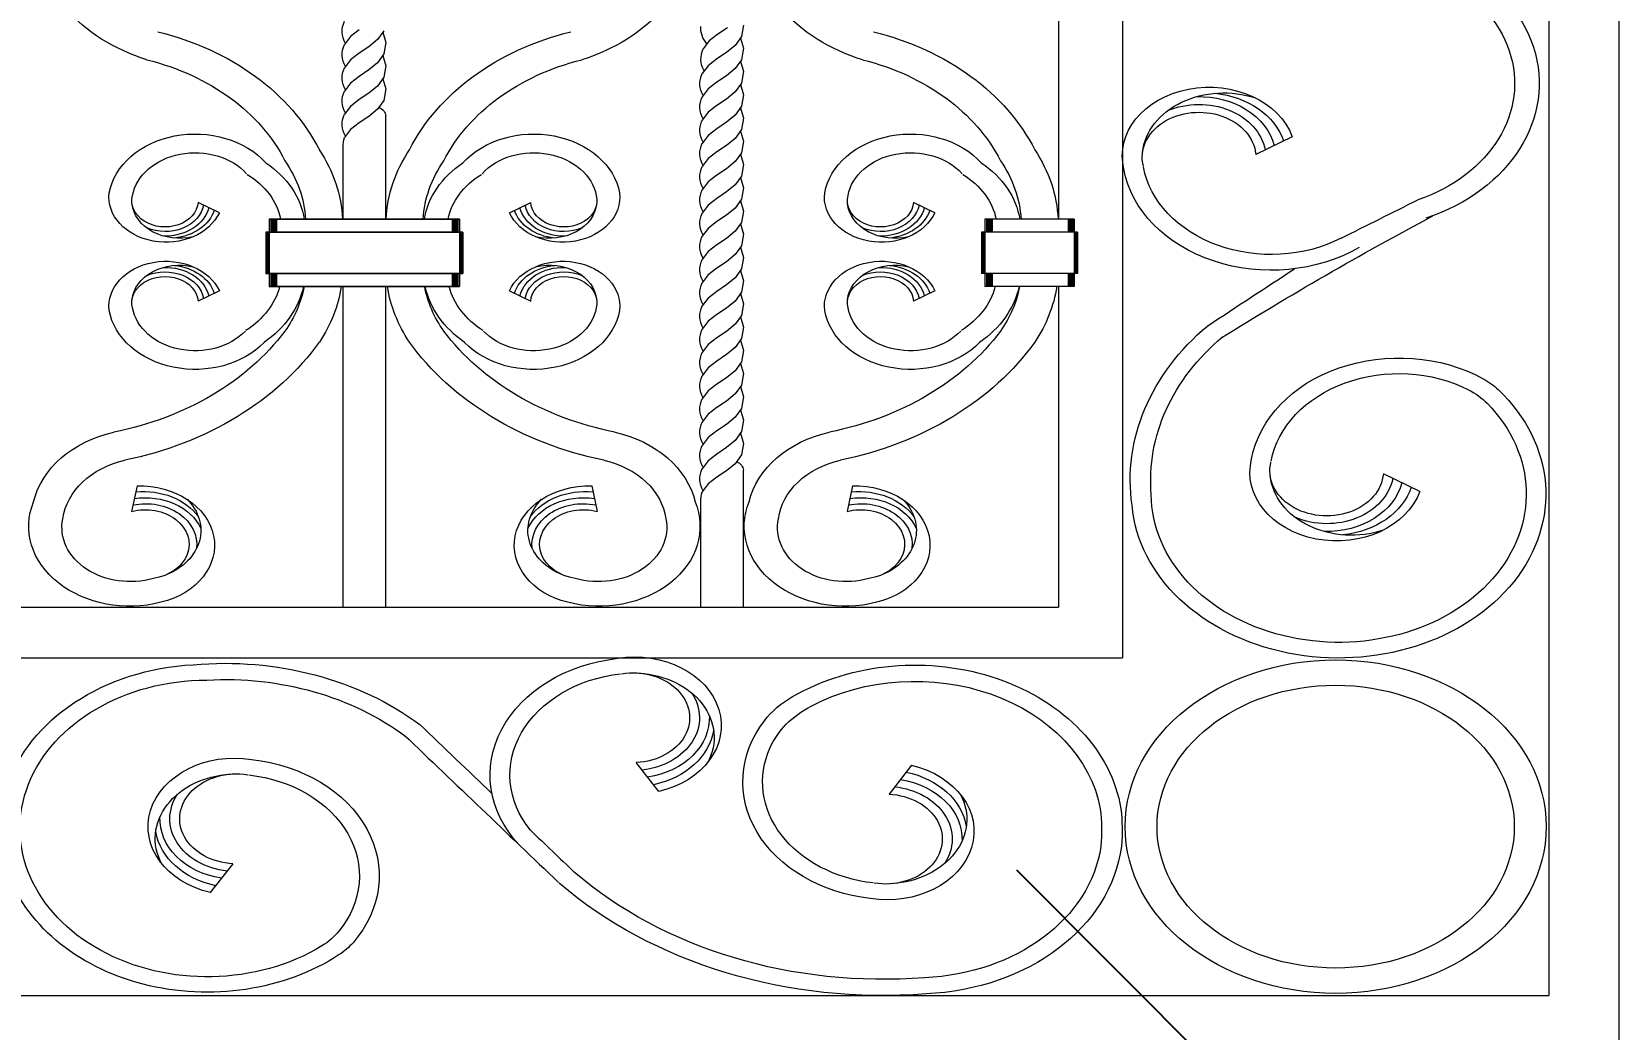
# Model space of a CAD drawing. Header units: inches. Extents: x 16.4 to 39.1, y 11.1 to 26.9.
# Drawn here: x 19.951 to 20.73, y 20.002 to 20.491 of the extents above; entities that cross this region are included whole.
import ezdxf

# ---------------------------------------------------------------- set-up
doc = ezdxf.new("R2010")
doc.units = ezdxf.units.IN
doc.header["$MEASUREMENT"] = 0
doc.styles.get("Standard").update_dxf_attribs({"font": 'arial.ttf'})
doc.dimstyles.get("Standard").update_dxf_attribs({"dimtxt": 0.1, "dimasz": 0.18, "dimexe": 0.18, "dimexo": 0.0625, "dimgap": 0.09, "dimtad": 0, "dimtoh": 1, "dimdec": 4, "dimzin": 0, "dimdsep": 46, "dimtxsty": 'Standard', "dimblk": 'OBLIQUE', "dimcen": 0.09, "dimadec": 0, "dimazin": 0, "dimtfac": 1, "dimtdec": 4, "dimtofl": 0, "dimtmove": 0, "dimatfit": 3, "dimldrblk": 'OBLIQUE', "dimfxl": 1, "dimtolj": 1, "dimtzin": 0, "dimarcsym": 0})

# ---------------------------------------------------------------- blocks, each defined once
blk = doc.blocks.new('_Oblique')
at = {"color": 0, "linetype": 'ByBlock', "lineweight": -2}
blk.add_line((-0.5, -0.5), (0.5, 0.5), dxfattribs=at)
blk = doc.blocks.new('*D2')
at = {"color": 0, "lineweight": -2, "transparency": 16777216}
for p, q in [((20.66772, 21.5986), (18.04662, 21.5986)), ((18.22662, 21.5986), (18.22662, 20.89517)), ((18.22662, 19.59468), (18.22662, 20.29812)), ((20.66772, 19.59468), (18.04662, 19.59468))]:
    blk.add_line(p, q, dxfattribs=at)
at = {"layer": 'Defpoints', "color": 0, "lineweight": 9, "transparency": 16777216}
for p in [(18.22662, 21.5986), (20.73022, 21.5986), (20.73022, 19.59468)]:
    blk.add_point(p, dxfattribs=at)
at = {"color": 0, "lineweight": -2, "transparency": 16777216, "xscale": 0.18, "yscale": 0.18, "zscale": 0.18}
for p, rotation in [((18.22662, 21.5986), 90), ((18.22662, 19.59468), 270)]:
    blk.add_blockref('_Oblique', p, dxfattribs=dict(at, rotation=rotation))
at = {"color": 0, "lineweight": 9, "transparency": 16777216, "insert": (18.22662, 20.59664), "char_height": 0.1, "attachment_point": 5, "rotation": 90}
blk.add_mtext('\\A1;2.0039', dxfattribs=at)
blk = doc.blocks.new('*D4')
at = {"color": 0, "lineweight": -2, "transparency": 16777216}
for p, q in [((20.63318, 19.98945), (20.34462, 19.98945)), ((20.52462, 19.98945), (20.52462, 19.62637)), ((20.63318, 19.62637), (20.34462, 19.62637)), ((20.52462, 19.62637), (20.52462, 19.44637)), ((20.52462, 19.44637), (20.34462, 19.44637))]:
    blk.add_line(p, q, dxfattribs=at)
at = {"layer": 'Defpoints', "color": 0, "lineweight": 9, "transparency": 16777216}
for p in [(20.69568, 19.98945), (20.52462, 19.62637), (20.69568, 19.62637)]:
    blk.add_point(p, dxfattribs=at)
at = {"color": 0, "lineweight": -2, "transparency": 16777216, "xscale": 0.18, "yscale": 0.18, "zscale": 0.18}
for p, rotation in [((20.52462, 19.98945), 90), ((20.52462, 19.62637), 270)]:
    blk.add_blockref('_Oblique', p, dxfattribs=dict(at, rotation=rotation))
at = {"color": 0, "lineweight": 9, "transparency": 16777216, "insert": (20.0567, 19.44637), "char_height": 0.1, "attachment_point": 5}
blk.add_mtext('\\A1;0.3631', dxfattribs=at)

msp = doc.modelspace()

# ---------------------------------------------------------------- linework, layer by layer
at = {"lineweight": 9}
for p, q in [((20.73022, 19.59468), (20.73022, 21.5986)), ((20.73022, 19.59468), (20.73022, 21.5986)), ((20.45517, 20.55596), (20.45517, 20.39874)), ((20.48654, 20.55596), (20.48654, 20.18359)), ((20.69568, 20.55596), (20.69568, 20.01809)), ((20.11201, 20.49153), (20.10775, 20.48824)), ((20.12417, 20.49111), (20.1211, 20.48679)), ((20.12365, 20.49039), (20.12509, 20.48535)), ((20.29277, 20.49255), (20.28803, 20.4894)), ((20.30059, 20.49389), (20.29967, 20.48826)), ((20.10775, 20.48824), (20.10484, 20.48434)), ((20.10484, 20.48434), (20.10484, 20.48432)), ((20.11675, 20.48329), (20.11201, 20.48013)), ((20.1211, 20.48679), (20.11675, 20.48329)), ((20.12509, 20.48535), (20.12417, 20.47972)), ((20.28377, 20.48611), (20.28086, 20.48221)), ((20.28086, 20.48221), (20.28086, 20.4822)), ((20.28803, 20.4894), (20.28377, 20.48611)), ((20.2966, 20.48394), (20.29226, 20.48044)), ((20.29967, 20.48826), (20.2966, 20.48394)), ((20.29916, 20.48754), (20.30059, 20.4825)), ((20.30059, 20.4825), (20.29967, 20.47687)), ((20.10775, 20.47684), (20.10484, 20.47295)), ((20.11201, 20.48013), (20.10775, 20.47684)), ((20.1211, 20.47539), (20.11675, 20.47189)), ((20.12417, 20.47972), (20.1211, 20.47539)), ((20.12365, 20.479), (20.12509, 20.47395)), ((20.28325, 20.47399), (20.28034, 20.47009)), ((20.28752, 20.47728), (20.28325, 20.47399)), ((20.29226, 20.48044), (20.28752, 20.47728)), ((20.29967, 20.47687), (20.2966, 20.47254)), ((20.29916, 20.47614), (20.30059, 20.4711)), ((20.10484, 20.47295), (20.10484, 20.47293)), ((20.11201, 20.46874), (20.10775, 20.46545)), ((20.11675, 20.47189), (20.11201, 20.46874)), ((20.12417, 20.46832), (20.1211, 20.464)), ((20.12365, 20.4676), (20.12509, 20.46256)), ((20.12509, 20.47395), (20.12417, 20.46832)), ((20.28034, 20.47009), (20.28034, 20.47008)), ((20.29226, 20.46904), (20.28752, 20.46589)), ((20.2966, 20.47254), (20.29226, 20.46904)), ((20.30059, 20.4711), (20.29967, 20.46547)), ((20.10775, 20.46545), (20.10484, 20.46155)), ((20.10484, 20.46155), (20.10484, 20.46153)), ((20.11675, 20.4605), (20.11201, 20.45734)), ((20.1211, 20.464), (20.11675, 20.4605)), ((20.12509, 20.46256), (20.12417, 20.45693)), ((20.28325, 20.4626), (20.28034, 20.4587)), ((20.28034, 20.4587), (20.28034, 20.45868)), ((20.28752, 20.46589), (20.28325, 20.4626)), ((20.2966, 20.46115), (20.29226, 20.45765)), ((20.29967, 20.46547), (20.2966, 20.46115)), ((20.29916, 20.46475), (20.30059, 20.45971)), ((20.30059, 20.45971), (20.29967, 20.45408)), ((20.10775, 20.45405), (20.10484, 20.45016)), ((20.11201, 20.45734), (20.10775, 20.45405)), ((20.1211, 20.4526), (20.11675, 20.4491)), ((20.12417, 20.45693), (20.1211, 20.4526)), ((20.28325, 20.4512), (20.28034, 20.4473)), ((20.28752, 20.45449), (20.28325, 20.4512)), ((20.29226, 20.45765), (20.28752, 20.45449)), ((20.29967, 20.45408), (20.2966, 20.44975)), ((20.29916, 20.45335), (20.30059, 20.44831)), ((20.10484, 20.45016), (20.10484, 20.45014)), ((20.11201, 20.44595), (20.10775, 20.44266)), ((20.11675, 20.4491), (20.11201, 20.44595)), ((20.12508, 20.39874), (20.12508, 20.44943)), ((20.28034, 20.4473), (20.28034, 20.44729)), ((20.28752, 20.4431), (20.28325, 20.43981)), ((20.29226, 20.44625), (20.28752, 20.4431)), ((20.2966, 20.44975), (20.29226, 20.44625)), ((20.30059, 20.44831), (20.29967, 20.44268)), ((20.10775, 20.44266), (20.10484, 20.43876)), ((20.10484, 20.43876), (20.10484, 20.43874)), ((20.28325, 20.43981), (20.28034, 20.43591)), ((20.28034, 20.43591), (20.28034, 20.43589)), ((20.2966, 20.43836), (20.29226, 20.43486)), ((20.29967, 20.44268), (20.2966, 20.43836)), ((20.29916, 20.44196), (20.30059, 20.43692)), ((20.30059, 20.43692), (20.29967, 20.43129)), ((20.56977, 20.43916), (20.55188, 20.43047)), ((20.10416, 20.39874), (20.10416, 20.43407)), ((20.28325, 20.42841), (20.28034, 20.42451)), ((20.28752, 20.4317), (20.28325, 20.42841)), ((20.29226, 20.43486), (20.28752, 20.4317)), ((20.29967, 20.43129), (20.2966, 20.42696)), ((20.29916, 20.43057), (20.30059, 20.42552)), ((20.28034, 20.42451), (20.28034, 20.4245)), ((20.28752, 20.42031), (20.28325, 20.41702)), ((20.29226, 20.42346), (20.28752, 20.42031)), ((20.2966, 20.42696), (20.29226, 20.42346)), ((20.29967, 20.41989), (20.2966, 20.41557)), ((20.30059, 20.42552), (20.29967, 20.41989)), ((20.28325, 20.41702), (20.28034, 20.41312)), ((20.28034, 20.41312), (20.28034, 20.4131)), ((20.29226, 20.41207), (20.28752, 20.40891)), ((20.2966, 20.41557), (20.29226, 20.41207)), ((20.29916, 20.41917), (20.30059, 20.41413)), ((20.30059, 20.41413), (20.29967, 20.4085)), ((20.04348, 20.40188), (20.03304, 20.40695)), ((20.18576, 20.40188), (20.1962, 20.40695)), ((20.28325, 20.40562), (20.28034, 20.40173)), ((20.28752, 20.40891), (20.28325, 20.40562)), ((20.2966, 20.40417), (20.29226, 20.40067)), ((20.29967, 20.4085), (20.2966, 20.40417)), ((20.29916, 20.40778), (20.30059, 20.40273)), ((20.39448, 20.40188), (20.38404, 20.40695)), ((20.06792, 20.39874), (20.06792, 20.39229)), ((20.06792, 20.39874), (20.06792, 20.36564)), ((20.06792, 20.39874), (20.06792, 20.39229)), ((20.06792, 20.39874), (20.06792, 20.36564)), ((20.06792, 20.39874), (20.16131, 20.39874)), ((20.16131, 20.39874), (20.06792, 20.39874)), ((20.06874, 20.39874), (20.06874, 20.39229)), ((20.06874, 20.39874), (20.06874, 20.39229)), ((20.06939, 20.39874), (20.06939, 20.39229)), ((20.06939, 20.39874), (20.06939, 20.39229)), ((20.06988, 20.39874), (20.06988, 20.39229)), ((20.06988, 20.39874), (20.06988, 20.39229)), ((20.07028, 20.39874), (20.07028, 20.39229)), ((20.07028, 20.39874), (20.07028, 20.39229)), ((20.07061, 20.39874), (20.07061, 20.39229)), ((20.07061, 20.39874), (20.07061, 20.39229)), ((20.07085, 20.39874), (20.07085, 20.39229)), ((20.07085, 20.39874), (20.07085, 20.39229)), ((20.07102, 20.39874), (20.07102, 20.39229)), ((20.07102, 20.39874), (20.07102, 20.39229)), ((20.07157, 20.39874), (20.07157, 20.39229)), ((20.07157, 20.39874), (20.07157, 20.39229)), ((20.15767, 20.39874), (20.15767, 20.39229)), ((20.15767, 20.39874), (20.15767, 20.39229)), ((20.15822, 20.39874), (20.15822, 20.39229)), ((20.15822, 20.39874), (20.15822, 20.39229)), ((20.15838, 20.39874), (20.15838, 20.39229)), ((20.15838, 20.39874), (20.15838, 20.39229)), ((20.15863, 20.39874), (20.15863, 20.39229)), ((20.15863, 20.39874), (20.15863, 20.39229)), ((20.15895, 20.39874), (20.15895, 20.39229)), ((20.15895, 20.39874), (20.15895, 20.39229)), ((20.15936, 20.39874), (20.15936, 20.39229)), ((20.15936, 20.39874), (20.15936, 20.39229)), ((20.15985, 20.39874), (20.15985, 20.39229)), ((20.15985, 20.39874), (20.15985, 20.39229)), ((20.1605, 20.39874), (20.1605, 20.39229)), ((20.1605, 20.39874), (20.1605, 20.39229)), ((20.16131, 20.39874), (20.16131, 20.36564)), ((20.16131, 20.39874), (20.16131, 20.39229)), ((20.16131, 20.39874), (20.16131, 20.39229)), ((20.16131, 20.39874), (20.16131, 20.36564)), ((20.28034, 20.40173), (20.28034, 20.40171)), ((20.28752, 20.39752), (20.28325, 20.39423)), ((20.29226, 20.40067), (20.28752, 20.39752)), ((20.29967, 20.3971), (20.2966, 20.39278)), ((20.29916, 20.39638), (20.30059, 20.39134)), ((20.30059, 20.40273), (20.29967, 20.3971)), ((20.41893, 20.39874), (20.41893, 20.39229)), ((20.41893, 20.39874), (20.41893, 20.36564)), ((20.4629, 20.39874), (20.41893, 20.39874)), ((20.41974, 20.39874), (20.41974, 20.39229)), ((20.42039, 20.39874), (20.42039, 20.39229)), ((20.42088, 20.39874), (20.42088, 20.39229)), ((20.42129, 20.39874), (20.42129, 20.39229)), ((20.42162, 20.39874), (20.42162, 20.39229)), ((20.42186, 20.39874), (20.42186, 20.39229)), ((20.42202, 20.39874), (20.42202, 20.39229)), ((20.42258, 20.39874), (20.42258, 20.39229)), ((20.45981, 20.39874), (20.45981, 20.39229)), ((20.45997, 20.39874), (20.45997, 20.39229)), ((20.46021, 20.39874), (20.46021, 20.39229)), ((20.46054, 20.39874), (20.46054, 20.39229)), ((20.46095, 20.39874), (20.46095, 20.39229)), ((20.46144, 20.39874), (20.46144, 20.39229)), ((20.46209, 20.39874), (20.46209, 20.39229)), ((20.4629, 20.39874), (20.4629, 20.36564)), ((20.06629, 20.39229), (20.06629, 20.37208)), ((20.06629, 20.39229), (20.06629, 20.37208)), ((20.06629, 20.39229), (20.16294, 20.39229)), ((20.16294, 20.39229), (20.06629, 20.39229)), ((20.06678, 20.39229), (20.06678, 20.37208)), ((20.06678, 20.39229), (20.06678, 20.37208)), ((20.06719, 20.39229), (20.06719, 20.37208)), ((20.06719, 20.39229), (20.06719, 20.37208)), ((20.06751, 20.39229), (20.06751, 20.37208)), ((20.06751, 20.39229), (20.06751, 20.37208)), ((20.06768, 20.39229), (20.06768, 20.37208)), ((20.06768, 20.39229), (20.06768, 20.37208)), ((20.16156, 20.39229), (20.16156, 20.37208)), ((20.16156, 20.39229), (20.16156, 20.37208)), ((20.16172, 20.39229), (20.16172, 20.37208)), ((20.16172, 20.39229), (20.16172, 20.37208)), ((20.16205, 20.39229), (20.16205, 20.37208)), ((20.16205, 20.39229), (20.16205, 20.37208)), ((20.16246, 20.39229), (20.16246, 20.37208)), ((20.16246, 20.39229), (20.16246, 20.37208)), ((20.16294, 20.39229), (20.16294, 20.37208)), ((20.16294, 20.39229), (20.16294, 20.37208)), ((20.28325, 20.39423), (20.28034, 20.39033)), ((20.28034, 20.39033), (20.28034, 20.39031)), ((20.29226, 20.38928), (20.28752, 20.38612)), ((20.2966, 20.39278), (20.29226, 20.38928)), ((20.30059, 20.39134), (20.29967, 20.38571)), ((20.4173, 20.39229), (20.4173, 20.37208)), ((20.46453, 20.39229), (20.4173, 20.39229)), ((20.41779, 20.39229), (20.41779, 20.37208)), ((20.41819, 20.39229), (20.41819, 20.37208)), ((20.41852, 20.39229), (20.41852, 20.37208)), ((20.41868, 20.39229), (20.41868, 20.37208)), ((20.46315, 20.39229), (20.46315, 20.37208)), ((20.46331, 20.39229), (20.46331, 20.37208)), ((20.46364, 20.39229), (20.46364, 20.37208)), ((20.46404, 20.39229), (20.46404, 20.37208)), ((20.46453, 20.39229), (20.46453, 20.37208)), ((20.28325, 20.38283), (20.28034, 20.37894)), ((20.28752, 20.38612), (20.28325, 20.38283)), ((20.2966, 20.38138), (20.29226, 20.37788)), ((20.29967, 20.38571), (20.2966, 20.38138)), ((20.29916, 20.38499), (20.30059, 20.37994)), ((20.28034, 20.37894), (20.28034, 20.37892)), ((20.28752, 20.37473), (20.28325, 20.37144)), ((20.29226, 20.37788), (20.28752, 20.37473)), ((20.29967, 20.37431), (20.2966, 20.36999)), ((20.29916, 20.37359), (20.30059, 20.36855)), ((20.30059, 20.37994), (20.29967, 20.37431)), ((20.06629, 20.37208), (20.16294, 20.37208)), ((20.16294, 20.37208), (20.06629, 20.37208)), ((20.06792, 20.37208), (20.06792, 20.36564)), ((20.06792, 20.37208), (20.06792, 20.36564)), ((20.06792, 20.36564), (20.16131, 20.36564)), ((20.16131, 20.36564), (20.06792, 20.36564)), ((20.06874, 20.37208), (20.06874, 20.36564)), ((20.06874, 20.37208), (20.06874, 20.36564)), ((20.06939, 20.37208), (20.06939, 20.36564)), ((20.06939, 20.37208), (20.06939, 20.36564)), ((20.06988, 20.37208), (20.06988, 20.36564)), ((20.06988, 20.37208), (20.06988, 20.36564)), ((20.07028, 20.37208), (20.07028, 20.36564)), ((20.07028, 20.37208), (20.07028, 20.36564)), ((20.07061, 20.37208), (20.07061, 20.36564)), ((20.07061, 20.37208), (20.07061, 20.36564)), ((20.07085, 20.37208), (20.07085, 20.36564)), ((20.07085, 20.37208), (20.07085, 20.36564)), ((20.07102, 20.37208), (20.07102, 20.36564)), ((20.07102, 20.37208), (20.07102, 20.36564)), ((20.07157, 20.37208), (20.07157, 20.36564)), ((20.07157, 20.37208), (20.07157, 20.36564)), ((20.10416, 20.20841), (20.10416, 20.36564)), ((20.10416, 20.20841), (20.10416, 20.36564)), ((20.12508, 20.20841), (20.12508, 20.36564)), ((20.12508, 20.20841), (20.12508, 20.36564)), ((20.15767, 20.37208), (20.15767, 20.36564)), ((20.15767, 20.37208), (20.15767, 20.36564)), ((20.15822, 20.37208), (20.15822, 20.36564)), ((20.15822, 20.37208), (20.15822, 20.36564)), ((20.15838, 20.37208), (20.15838, 20.36564)), ((20.15838, 20.37208), (20.15838, 20.36564)), ((20.15863, 20.37208), (20.15863, 20.36564)), ((20.15863, 20.37208), (20.15863, 20.36564)), ((20.15895, 20.37208), (20.15895, 20.36564)), ((20.15895, 20.37208), (20.15895, 20.36564)), ((20.15936, 20.37208), (20.15936, 20.36564)), ((20.15936, 20.37208), (20.15936, 20.36564)), ((20.15985, 20.37208), (20.15985, 20.36564)), ((20.15985, 20.37208), (20.15985, 20.36564)), ((20.1605, 20.37208), (20.1605, 20.36564)), ((20.1605, 20.37208), (20.1605, 20.36564)), ((20.16131, 20.37208), (20.16131, 20.36564)), ((20.16131, 20.37208), (20.16131, 20.36564)), ((20.28325, 20.37144), (20.28034, 20.36754)), ((20.28034, 20.36754), (20.28034, 20.36752)), ((20.29226, 20.36649), (20.28752, 20.36333)), ((20.2966, 20.36999), (20.29226, 20.36649)), ((20.30059, 20.36855), (20.29967, 20.36292)), ((20.46453, 20.37208), (20.4173, 20.37208)), ((20.41893, 20.37208), (20.41893, 20.36564)), ((20.4629, 20.36564), (20.41893, 20.36564)), ((20.41974, 20.37208), (20.41974, 20.36564)), ((20.42039, 20.37208), (20.42039, 20.36564)), ((20.42088, 20.37208), (20.42088, 20.36564)), ((20.42129, 20.37208), (20.42129, 20.36564)), ((20.42162, 20.37208), (20.42162, 20.36564)), ((20.42186, 20.37208), (20.42186, 20.36564)), ((20.42202, 20.37208), (20.42202, 20.36564)), ((20.42258, 20.37208), (20.42258, 20.36564)), ((20.45517, 20.36564), (20.45517, 20.20841)), ((20.45981, 20.37208), (20.45981, 20.36564)), ((20.45997, 20.37208), (20.45997, 20.36564)), ((20.46021, 20.37208), (20.46021, 20.36564)), ((20.46054, 20.37208), (20.46054, 20.36564)), ((20.46095, 20.37208), (20.46095, 20.36564)), ((20.46144, 20.37208), (20.46144, 20.36564)), ((20.46209, 20.37208), (20.46209, 20.36564)), ((20.04348, 20.36365), (20.03304, 20.35858)), ((20.18576, 20.36365), (20.1962, 20.35858)), ((20.28325, 20.36004), (20.28034, 20.35615)), ((20.28752, 20.36333), (20.28325, 20.36004)), ((20.2966, 20.35859), (20.29226, 20.35509)), ((20.29967, 20.36292), (20.2966, 20.35859)), ((20.29916, 20.3622), (20.30059, 20.35716)), ((20.30059, 20.35716), (20.29967, 20.35152)), ((20.39448, 20.36365), (20.38404, 20.35858)), ((20.28034, 20.35615), (20.28034, 20.35613)), ((20.28752, 20.35194), (20.28325, 20.34865)), ((20.29226, 20.35509), (20.28752, 20.35194)), ((20.29967, 20.35152), (20.2966, 20.3472)), ((20.29916, 20.3508), (20.30059, 20.34576)), ((20.28325, 20.34865), (20.28034, 20.34475)), ((20.28034, 20.34475), (20.28034, 20.34473)), ((20.29226, 20.3437), (20.28752, 20.34054)), ((20.2966, 20.3472), (20.29226, 20.3437)), ((20.30059, 20.34576), (20.29967, 20.34013)), ((20.28325, 20.33726), (20.28034, 20.33336)), ((20.28752, 20.34054), (20.28325, 20.33726)), ((20.2966, 20.3358), (20.29226, 20.3323)), ((20.29967, 20.34013), (20.2966, 20.3358)), ((20.29916, 20.33941), (20.30059, 20.33437)), ((20.30059, 20.33437), (20.29967, 20.32874)), ((20.28034, 20.33336), (20.28034, 20.33334)), ((20.28752, 20.32915), (20.28325, 20.32586)), ((20.29226, 20.3323), (20.28752, 20.32915)), ((20.29967, 20.32874), (20.2966, 20.32441)), ((20.29916, 20.32801), (20.30059, 20.32297)), ((20.28325, 20.32586), (20.28034, 20.32196)), ((20.28034, 20.32196), (20.28034, 20.32194)), ((20.29226, 20.32091), (20.28752, 20.31775)), ((20.2966, 20.32441), (20.29226, 20.32091)), ((20.30059, 20.32297), (20.29967, 20.31734)), ((20.28325, 20.31447), (20.28034, 20.31057)), ((20.28034, 20.31057), (20.28034, 20.31055)), ((20.28752, 20.31775), (20.28325, 20.31447)), ((20.2966, 20.31301), (20.29226, 20.30951)), ((20.29967, 20.31734), (20.2966, 20.31301)), ((20.29916, 20.31662), (20.30059, 20.31158)), ((20.30059, 20.31158), (20.29967, 20.30595)), ((20.28325, 20.30307), (20.28034, 20.29917)), ((20.28752, 20.30636), (20.28325, 20.30307)), ((20.29226, 20.30951), (20.28752, 20.30636)), ((20.29967, 20.30595), (20.2966, 20.30162)), ((20.29916, 20.30522), (20.30059, 20.30018)), ((20.28034, 20.29917), (20.28034, 20.29915)), ((20.28752, 20.29496), (20.28325, 20.29168)), ((20.29226, 20.29812), (20.28752, 20.29496)), ((20.2966, 20.30162), (20.29226, 20.29812)), ((20.30059, 20.30018), (20.29967, 20.29455)), ((20.28325, 20.29168), (20.28034, 20.28778)), ((20.28034, 20.28778), (20.28034, 20.28776)), ((20.2966, 20.29022), (20.29226, 20.28672)), ((20.29967, 20.29455), (20.2966, 20.29022)), ((20.29916, 20.29383), (20.30059, 20.28879)), ((20.30059, 20.28879), (20.29967, 20.28316)), ((20.28325, 20.28028), (20.28034, 20.27638)), ((20.28752, 20.28357), (20.28325, 20.28028)), ((20.29226, 20.28672), (20.28752, 20.28357)), ((20.29967, 20.28316), (20.2966, 20.27883)), ((20.28034, 20.27638), (20.28034, 20.27636)), ((20.28752, 20.27217), (20.28325, 20.26889)), ((20.29226, 20.27533), (20.28752, 20.27217)), ((20.2966, 20.27883), (20.29226, 20.27533)), ((20.30058, 20.20841), (20.30058, 20.27566)), ((20.6324, 20.26521), (20.6145, 20.27391)), ((20.00309, 20.26799), (20.00041, 20.25537)), ((20.22614, 20.26799), (20.22882, 20.25537)), ((20.28325, 20.26889), (20.28034, 20.26499)), ((20.28034, 20.26499), (20.28034, 20.26497)), ((20.3541, 20.26799), (20.35142, 20.25537)), ((20.27966, 20.20841), (20.27966, 20.2603)), ((19.42306, 20.20841), (20.45517, 20.20841)), ((19.39169, 20.18359), (20.48654, 20.18359)), ((20.25901, 20.11807), (20.24802, 20.13224)), ((20.38298, 20.13092), (20.372, 20.11676)), ((20.03919, 20.06852), (20.05018, 20.08268)), ((19.28485, 20.01809), (20.69568, 20.01809))]:
    msp.add_line(p, q, dxfattribs=at)
at = {"lineweight": 9, "extrusion": (0, 0, -1)}
for centre, major_axis, start_param, end_param in [((20.03977, 20.54075), (0.08676, 0), 1.946654, 3.122047), ((20.18947, 20.54075), (-0.08676, 0), 3.161138, 4.336531), ((20.39077, 20.54075), (-0.08676, 0), -1.194939, -0.019545), ((20.60038, 20.4653), (-0.09056, 0), 1.467034, 4.316061), ((20.60035, 20.46529), (0.07853, 0), 4.598974, 7.446827), ((19.97599, 20.3958), (-0.12551, 0), 1.872886, 2.761174), ((20.12184, 20.49076), (-0.01812, 0), -0.418478, 0.356149), ((20.25325, 20.3958), (0.12551, 0), 3.522011, 4.4103), ((20.29684, 20.49243), (0.01721, 0), 2.535729, 3.203825), ((20.32699, 20.3958), (-0.12551, 0), 1.872886, 2.761174), ((20.12184, 20.47936), (-0.01812, 0), -0.418478, 0.356149), ((20.29785, 20.47724), (0.01812, 0), 2.723114, 3.497742), ((19.97599, 20.3958), (0.10733, 0), -1.268707, -0.380418), ((20.25325, 20.3958), (-0.10733, 0), 0.380418, 1.268707), ((20.32699, 20.3958), (0.10733, 0), -1.268707, -0.380418), ((20.12184, 20.46797), (-0.01812, 0), -0.418478, 0.356149), ((20.29734, 20.46512), (-0.01812, 0), -0.418478, 0.356149), ((20.52894, 20.4298), (0.04251, 0), 2.945419, 6.001244), ((20.12184, 20.45657), (-0.01812, 0), -0.418478, 0.356149), ((20.29734, 20.45372), (-0.01812, 0), -0.418478, 0.356149), ((20.53627, 20.429), (0.04001, 0), 3.222533, 5.109299), ((20.52407, 20.4291), (-0.03757, 0), 1.537028, 2.946547), ((20.52673, 20.42897), (0.04015, 0), -1.440537, -0.258804), ((20.1186, 20.4491), (0.00649, 0), -1.056819, -0.064307), ((20.52407, 20.4291), (0.02786, 0), 2.942465, 6.221198), ((20.52407, 20.4291), (-0.03271, 0), 1.082368, 3.002244), ((20.12184, 20.44518), (-0.01812, 0), -0.418478, 0.356149), ((20.29734, 20.44233), (-0.01812, 0), -0.418478, 0.356149), ((20.03158, 20.40679), (0.04258, 0), 3.284716, 5.66399), ((20.12852, 20.43423), (0.02436, 0), 3.133545, 3.378221), ((20.19766, 20.40679), (0.04258, 0), 3.760788, 6.140062), ((20.29734, 20.43093), (-0.01812, 0), -0.418478, 0.356149), ((20.38259, 20.40679), (-0.04258, 0), 0.143123, 2.522398), ((20.03158, 20.40679), (0.03101, 0), 3.284716, 5.66399), ((20.00326, 20.39593), (-0.08255, 0), 2.639948, 3.098576), ((20.00373, 20.39583), (-0.10026, 0), 2.658604, 3.104981), ((20.22551, 20.39583), (-0.10026, 0), 0.036611, 0.482989), ((20.22597, 20.39593), (0.08255, 0), 3.184609, 3.643237), ((20.19766, 20.40679), (-0.03101, 0), 0.619195, 2.998469), ((20.38259, 20.40679), (-0.03101, 0), 0.143123, 2.522398), ((20.35427, 20.39593), (-0.08255, 0), 2.639948, 3.098576), ((20.35473, 20.39583), (0.10026, 0), -0.482989, -0.036611), ((20.03052, 20.39346), (-0.04351, 0), 2.231024, 2.98765), ((20.03069, 20.39328), (0.05489, 0), -0.865728, -0.126108), ((20.19855, 20.39328), (-0.05489, 0), 0.126108, 0.865728), ((20.19872, 20.39346), (-0.04351, 0), 0.153942, 0.910569), ((20.29734, 20.41954), (-0.01812, 0), -0.418478, 0.356149), ((20.38152, 20.39346), (0.04351, 0), -0.910569, -0.153942), ((20.38169, 20.39328), (0.05489, 0), -0.865728, -0.126108), ((20.5595, 20.43148), (-0.07301, 0), 4.080634, 6.140062), ((20.5595, 20.43148), (-0.0633, 0), 4.141052, 6.140062), ((20.29734, 20.40814), (-0.01812, 0), -0.418478, 0.356149), ((20.01726, 20.40955), (0.02795, 0), 0.353764, 3.23469), ((20.01682, 20.40775), (-0.01625, 0), 3.20358, 6.482313), ((20.02393, 20.40781), (-0.02334, 0), 4.422247, 6.202245), ((20.01682, 20.40775), (-0.01908, 0), 3.280941, 5.200817), ((20.01682, 20.40775), (0.02191, 0), 0.195046, 1.604564), ((20.21198, 20.40955), (0.02795, 0), -0.093098, 2.787829), ((20.21242, 20.40775), (-0.02191, 0), 4.678621, 6.08814), ((20.21242, 20.40775), (0.01908, 0), 1.082368, 3.002244), ((20.21242, 20.40775), (0.01625, 0), -0.199128, 3.079605), ((20.20531, 20.40781), (-0.02334, 0), 3.222533, 5.002531), ((20.36826, 20.40955), (-0.02795, 0), 3.495356, 6.376283), ((20.36782, 20.40775), (0.01625, 0), 0.061988, 3.34072), ((20.37494, 20.40781), (-0.02334, 0), 4.422247, 6.202245), ((20.36782, 20.40775), (-0.01908, 0), 3.280941, 5.200817), ((20.36782, 20.40775), (-0.02191, 0), 3.336638, 4.746157), ((82.86887, -57.48752), (-116.46342, 0), 1.006622, 1.007005), ((20.01837, 20.40783), (0.02342, 0), 0.258804, 1.440537), ((20.21087, 20.40783), (-0.02342, 0), -1.440537, -0.258804), ((20.29734, 20.39675), (-0.01812, 0), -0.418478, 0.356149), ((20.36937, 20.40783), (-0.02342, 0), 3.400397, 4.58213), ((21.61949, 19.24972), (-1.75393, 0), 0.904018, 0.977486), ((20.29734, 20.38535), (-0.01812, 0), -0.418478, 0.356149), ((20.01726, 20.35599), (0.02795, 0), 3.048495, 5.929422), ((20.02393, 20.35772), (-0.02334, 0), 0.08094, 1.860939), ((20.01682, 20.35778), (0.01908, 0), 4.223961, 6.143837), ((20.01682, 20.35778), (-0.02191, 0), 1.537028, 2.946547), ((20.01837, 20.35771), (0.02342, 0), -1.440537, -0.258804), ((20.21198, 20.35599), (-0.02795, 0), 0.353764, 3.23469), ((20.21087, 20.35771), (-0.02342, 0), 0.258804, 1.440537), ((20.21242, 20.35778), (0.02191, 0), 3.336638, 4.746157), ((20.21242, 20.35778), (-0.01908, 0), 0.139349, 2.059224), ((20.20531, 20.35772), (0.02334, 0), 4.422247, 6.202245), ((20.29734, 20.37396), (0.01812, 0), 2.723114, 3.497742), ((20.36826, 20.35599), (0.02795, 0), 3.048495, 5.929422), ((20.37494, 20.35772), (-0.02334, 0), 0.08094, 1.860939), ((20.36782, 20.35778), (-0.01908, 0), 1.082368, 3.002244), ((20.36782, 20.35778), (-0.02191, 0), 1.537028, 2.946547), ((20.36937, 20.35771), (-0.02342, 0), 1.701055, 2.882789), ((63.07688, -20.2265), (66.62819, 0), 4.019716, 4.020547), ((20.01682, 20.35778), (0.01625, 0), 2.942465, 6.221198), ((20.02658, 20.37329), (0.04748, 0), 0.204977, 0.889379), ((20.02634, 20.37354), (-0.05926, 0), 3.31084, 3.991884), ((20.00544, 20.37481), (-0.08041, 0), 3.286198, 3.650747), ((20.00429, 20.37523), (-0.09973, 0), 3.263391, 3.626348), ((20.22495, 20.37523), (0.09973, 0), 2.656837, 3.019794), ((20.2238, 20.37481), (0.08041, 0), 2.632438, 2.996987), ((20.2029, 20.37354), (-0.05926, 0), -0.850292, -0.169247), ((20.20266, 20.37329), (0.04748, 0), 2.252214, 2.936616), ((20.21242, 20.35778), (0.01625, 0), 3.20358, 6.482313), ((20.29734, 20.36256), (-0.01812, 0), -0.418478, 0.356149), ((20.36782, 20.35778), (0.01625, 0), 2.942465, 6.221198), ((20.37758, 20.37329), (-0.04748, 0), 3.346569, 4.030972), ((20.37735, 20.37354), (0.05926, 0), 0.169247, 0.850292), ((20.35644, 20.37481), (0.08041, 0), 0.144605, 0.509155), ((20.35529, 20.37523), (0.09973, 0), 0.121798, 0.484756), ((20.03158, 20.35874), (0.04258, 0), 0.651749, 2.998469), ((20.03158, 20.35874), (0.03101, 0), 0.651749, 2.998469), ((20.19766, 20.35874), (0.04258, 0), 0.143123, 2.489844), ((20.19766, 20.35874), (0.03101, 0), 0.143123, 2.489844), ((20.29734, 20.35117), (-0.01812, 0), -0.418478, 0.356149), ((20.38259, 20.35874), (-0.04258, 0), 3.793341, 6.140062), ((20.38259, 20.35874), (-0.03101, 0), 3.793341, 6.140062), ((19.95808, 20.3992), (-0.13683, 0), 3.678749, 4.464063), ((20.27115, 20.3992), (-0.13683, 0), -1.32247, -0.537156), ((20.29734, 20.33977), (-0.01812, 0), -0.418478, 0.356149), ((20.30909, 20.3992), (0.13683, 0), 0.537156, 1.32247), ((20.62978, 20.27075), (-0.13945, 0), -0.111455, 0.756235), ((20.62978, 20.27075), (-0.13945, 0), -0.111455, 0.756235), ((19.95813, 20.39885), (-0.15455, 0), 3.658147, 4.457376), ((20.2711, 20.39885), (0.15455, 0), 1.82581, 2.625039), ((20.30914, 20.39885), (0.15455, 0), 0.516554, 1.315783), ((20.62978, 20.27075), (-0.12941, 0), -0.0686, 0.756235), ((20.62213, 20.27289), (-0.07301, 0), 0.143123, 2.172851), ((20.29734, 20.32838), (-0.01812, 0), -0.418478, 0.356149), ((20.29734, 20.31698), (-0.01812, 0), -0.418478, 0.356149), ((20.62213, 20.27289), (0.0633, 0), 3.284716, 5.283454), ((20.64296, 20.29688), (0.03622, 0), -0.968741, -0.690765), ((20.29734, 20.30559), (0.01812, 0), 2.723114, 3.497742), ((20.59257, 20.26392), (0.1016, 0), -0.690765, 3.073806), ((20.63676, 20.29092), (0.03622, 0), -0.999731, -0.657172), ((20.59263, 20.26398), (-0.09196, 0), 2.484421, 6.279803), ((20.29734, 20.29419), (-0.01812, 0), -0.418478, 0.356149), ((20.00684, 20.25203), (0.05544, 0), 3.328465, 4.435986), ((20.22239, 20.25203), (-0.05544, 0), 1.847199, 2.95472), ((20.29734, 20.2828), (-0.01812, 0), -0.418478, 0.356149), ((20.35785, 20.25203), (0.05544, 0), 3.328465, 4.435986), ((20.00878, 20.24835), (0.04228, 0), 3.245209, 4.432971), ((20.22045, 20.24835), (0.04228, 0), -1.291378, -0.103616), ((20.2941, 20.27533), (0.00649, 0), -1.056819, -0.064307), ((20.35979, 20.24835), (-0.04228, 0), 0.103616, 1.291378), ((20.59156, 20.27457), (0.04251, 0), 0.281942, 3.337766), ((20.58669, 20.27527), (0.02786, 0), 0.061988, 3.34072), ((20.29734, 20.2714), (0.01812, 0), 2.723114, 3.497742), ((20.59889, 20.27538), (0.04001, 0), 1.173886, 3.060652), ((20.58669, 20.27527), (-0.03271, 0), 3.280941, 5.200817), ((20.0072, 20.23927), (-0.02892, 0), 1.381869, 2.791388), ((20.00632, 20.24073), (-0.03091, 0), 1.445628, 2.627361), ((20.00421, 20.23881), (-0.03689, 0), 1.540588, 4.421514), ((20.22503, 20.23881), (0.03689, 0), 1.861671, 4.742598), ((20.22204, 20.23927), (0.02892, 0), 3.491797, 4.901316), ((20.22292, 20.24073), (0.03091, 0), 3.655824, 4.837557), ((20.30402, 20.26045), (0.02436, 0), 3.133545, 3.378221), ((20.35821, 20.23927), (-0.02892, 0), 1.381869, 2.791388), ((20.35732, 20.24073), (-0.03091, 0), 1.445628, 2.627361), ((20.35521, 20.23881), (-0.03689, 0), 1.540588, 4.421514), ((20.58669, 20.27527), (0.03757, 0), 0.195046, 1.604564), ((20.58935, 20.2754), (0.04015, 0), 0.258804, 1.440537), ((19.9995, 20.24812), (-0.04953, 0), 4.398591, 6.595978), ((20.0072, 20.23927), (-0.02145, 0), 1.248812, 4.527544), ((20.0072, 20.23927), (0.02519, 0), 4.467765, 6.387641), ((20.00359, 20.24613), (-0.03081, 0), 2.467478, 4.247476), ((20.22565, 20.24613), (-0.03081, 0), -1.105883, 0.674115), ((20.22204, 20.23927), (0.02519, 0), 3.037137, 4.957013), ((20.22204, 20.23927), (0.02145, 0), 1.755641, 5.034374), ((20.22974, 20.24812), (0.04953, 0), -0.312792, 1.884594), ((20.3505, 20.24812), (0.04953, 0), 1.256999, 3.454385), ((20.35821, 20.23927), (-0.02145, 0), 1.248812, 4.527544), ((20.35821, 20.23927), (-0.02519, 0), 1.326173, 3.246048), ((20.35459, 20.24613), (0.03081, 0), -0.674115, 1.105883), ((19.99974, 20.24748), (0.03347, 0), 1.223256, 3.305841), ((20.22949, 20.24748), (-0.03347, 0), 2.977345, 5.05993), ((20.35075, 20.24748), (0.03347, 0), 1.223256, 3.305841), ((20.24718, 20.15039), (-0.04251, 0), 1.374623, 4.430447), ((20.03756, 20.10004), (0.1016, 0), 3.391607, 4.644603), ((20.04619, 20.07059), (0.13945, 0), 4.600934, 5.468624), ((20.04619, 20.07059), (0.13945, 0), 4.600934, 5.468624), ((20.24931, 20.1262), (0.07301, 0), 2.509838, 4.569266), ((20.38462, 20.0994), (0.10193, 0), 4.083576, 6.15617), ((20.59111, 20.10084), (-0.10331, 0), 3.141593, 9.424778), ((20.03763, 20.09998), (-0.09196, 0), 4.055217, 7.8506), ((20.04619, 20.07059), (-0.12941, 0), 1.502197, 2.327031), ((20.24931, 20.1262), (-0.0633, 0), -0.571337, 1.427673), ((20.2463, 20.15424), (0.02786, 0), 4.513261, 7.791994), ((20.24617, 20.14459), (-0.04001, 0), 1.651737, 3.538503), ((20.38462, 20.0994), (0.09189, 0), 4.126029, 6.142211), ((20.2463, 20.15424), (-0.03271, 0), 2.653165, 4.57304), ((20.35511, 20.13151), (0.05176, 0), 3.686389, 4.083576), ((20.59111, 20.10084), (-0.08762, 0), 3.141593, 9.424778), ((20.2463, 20.15424), (0.03757, 0), -0.033768, 1.375751), ((20.36241, 20.12585), (0.05176, 0), 3.483458, 4.126029), ((-31.13129, -13.51822), (66.62819, 0), -0.692673, -0.691842), ((20.24614, 20.15214), (0.04015, 0), 0.130259, 1.311992), ((20.37328, 20.12279), (-0.07301, 0), -1.427673, 0.544796), ((-31.13129, -13.51822), (66.61815, 0), -0.692673, -0.690892), ((20.37328, 20.12279), (0.0633, 0), 1.71392, 3.483458), ((20.05102, 20.10083), (-0.04251, 0), -1.288855, 1.76697), ((20.04889, 20.07665), (0.07301, 0), -1.427673, 0.602055), ((20.05203, 20.09503), (0.04001, 0), 2.744683, 4.631449), ((20.0519, 20.10468), (0.02786, 0), 1.632784, 4.911517), ((20.04889, 20.07665), (-0.0633, 0), 1.71392, 3.712657), ((20.37115, 20.09861), (0.04251, 0), -1.288855, 1.76697), ((20.37027, 20.09476), (-0.03757, 0), 1.765842, 3.175361), ((20.37011, 20.09686), (0.04015, 0), -1.311992, -0.130259), ((20.0519, 20.10468), (-0.03271, 0), -1.431448, 0.488428), ((20.37027, 20.09476), (-0.02786, 0), 1.632784, 4.911517), ((20.37014, 20.10441), (0.04001, 0), -0.39691, 1.489856), ((20.37027, 20.09476), (0.03271, 0), -1.431448, 0.488428), ((20.34726, 20.099), (0.12903, 0), -0.104256, 0.076593), ((20.345, 20.09901), (0.14136, 0), -0.094971, 0.07007), ((20.0519, 20.10468), (0.03757, 0), 1.765842, 3.175361), ((20.05206, 20.10258), (0.04015, 0), 1.8296, 3.011334), ((-31.13129, -13.51822), (-66.62819, 0), 2.450194, 2.450701), ((20.38462, 20.0994), (0.09189, 0), 0.113311, 1.518719), ((20.38462, 20.0994), (0.10193, 0), 0.102114, 1.516312), ((20.03756, 20.10004), (-0.1016, 0), 4.021624, 6.033171), ((20.36883, 20.18852), (0.20542, 0), 1.470508, 2.398395), ((20.36883, 20.18852), (-0.21545, 0), 4.613208, 5.539988), ((20.07168, 20.06506), (-0.03622, 0), 3.712657, 4.055217), ((20.07921, 20.06016), (-0.03622, 0), 3.743648, 4.021624)]:
    msp.add_ellipse(centre, major_axis=major_axis, ratio=0.79131, start_param=start_param, end_param=end_param, dxfattribs=at)

# ---------------------------------------------------------------- dimensions: what is measured, and where the dimension line sits
at = {"color": 41, "lineweight": 9, "true_color": 0xf4ee51}
for base, p1, p2, picture, middle in [((18.22662, 21.5986), (20.73022, 19.59468), (20.73022, 21.5986), '*D2', (18.22662, 20.59664)), ((20.52462, 19.62637), (20.69568, 19.98945), (20.69568, 19.62637), '*D4', (20.0567, 19.44637))]:
    dim = msp.add_linear_dim(base=base, p1=p1, p2=p2, angle=90, dimstyle='Standard', dxfattribs=at)
    dim.commit()
    dim.dimension.update_dxf_attribs({"geometry": picture, "text_midpoint": middle})

doc.saveas('drawing.dxf')
